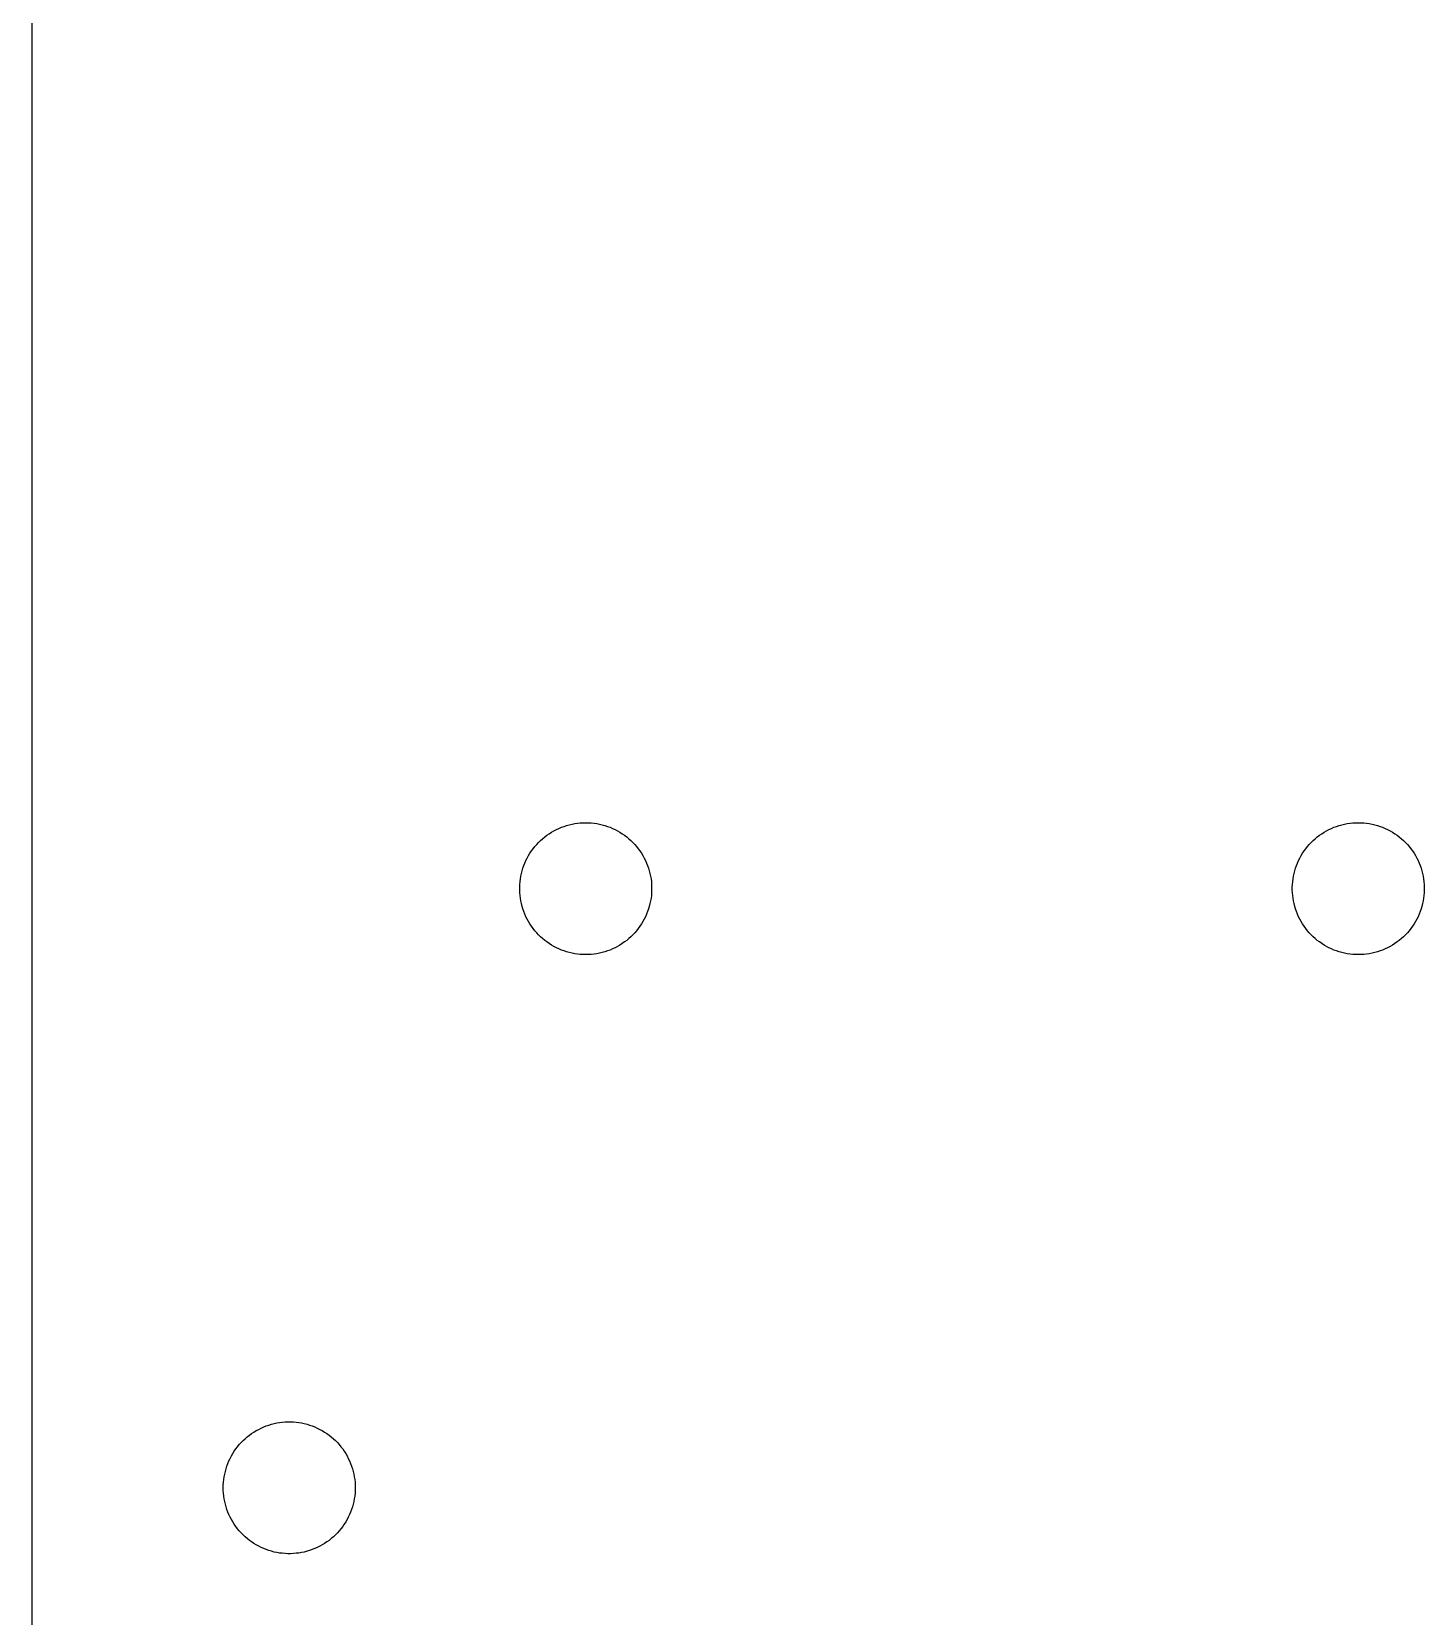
# Model space of a CAD drawing. Header units: metres. Extents: x 0 to 5.8, y -7.5 to 7.5.
# Drawn here: x 0.05 to 1.753, y 3.622 to 5.561 of the extents above; entities that cross this region are included whole.
import ezdxf

# ---------------------------------------------------------------- set-up
doc = ezdxf.new("R2010")
doc.units = ezdxf.units.M

msp = doc.modelspace()

# ---------------------------------------------------------------- linework, layer by layer
for p, q in [((0.05, 7.25), (0.05, -7.25)), ((0.6748, 4.5737), (0.6774, 4.5758)), ((0.6774, 4.5758), (0.6801, 4.5779)), ((0.6801, 4.5779), (0.6829, 4.5798)), ((0.6829, 4.5798), (0.6857, 4.5816)), ((0.6857, 4.5816), (0.6887, 4.5833)), ((0.6887, 4.5833), (0.6917, 4.5849)), ((0.6917, 4.5849), (0.6947, 4.5863)), ((0.6947, 4.5863), (0.6978, 4.5876)), ((0.6978, 4.5876), (0.701, 4.5888)), ((0.701, 4.5888), (0.7042, 4.5899)), ((0.7042, 4.5899), (0.7075, 4.5908)), ((0.7075, 4.5908), (0.7108, 4.5915)), ((0.7108, 4.5915), (0.7141, 4.5922)), ((0.7141, 4.5922), (0.7174, 4.5927)), ((0.7174, 4.5927), (0.7208, 4.593)), ((0.7208, 4.593), (0.7242, 4.5932)), ((0.7242, 4.5932), (0.7276, 4.5933)), ((0.7276, 4.5933), (0.7309, 4.5932)), ((0.7309, 4.5932), (0.7343, 4.593)), ((0.7343, 4.593), (0.7377, 4.5927)), ((0.7377, 4.5927), (0.741, 4.5922)), ((0.741, 4.5922), (0.7443, 4.5915)), ((0.7443, 4.5915), (0.7476, 4.5908)), ((0.7476, 4.5908), (0.7509, 4.5899)), ((0.7509, 4.5899), (0.7541, 4.5888)), ((0.7541, 4.5888), (0.7573, 4.5876)), ((0.7573, 4.5876), (0.7604, 4.5863)), ((0.7604, 4.5863), (0.7634, 4.5849)), ((0.7634, 4.5849), (0.7664, 4.5833)), ((0.7664, 4.5833), (0.7694, 4.5816)), ((0.7694, 4.5816), (0.7722, 4.5798)), ((0.7722, 4.5798), (0.775, 4.5779)), ((0.775, 4.5779), (0.7777, 4.5758)), ((0.7777, 4.5758), (0.7803, 4.5737)), ((1.6197, 4.5737), (1.6223, 4.5758)), ((1.6223, 4.5758), (1.625, 4.5779)), ((1.625, 4.5779), (1.6278, 4.5798)), ((1.6278, 4.5798), (1.6306, 4.5816)), ((1.6306, 4.5816), (1.6335, 4.5833)), ((1.6335, 4.5833), (1.6365, 4.5849)), ((1.6365, 4.5849), (1.6396, 4.5863)), ((1.6396, 4.5863), (1.6427, 4.5876)), ((1.6427, 4.5876), (1.6459, 4.5888)), ((1.6459, 4.5888), (1.6491, 4.5899)), ((1.6491, 4.5899), (1.6524, 4.5908)), ((1.6524, 4.5908), (1.6557, 4.5915)), ((1.6557, 4.5915), (1.659, 4.5922)), ((1.659, 4.5922), (1.6623, 4.5927)), ((1.6623, 4.5927), (1.6657, 4.593)), ((1.6657, 4.593), (1.669, 4.5932)), ((1.669, 4.5932), (1.6724, 4.5933)), ((1.6724, 4.5933), (1.6758, 4.5932)), ((1.6758, 4.5932), (1.6792, 4.593)), ((1.6792, 4.593), (1.6826, 4.5927)), ((1.6826, 4.5927), (1.6859, 4.5922)), ((1.6859, 4.5922), (1.6892, 4.5915)), ((1.6892, 4.5915), (1.6925, 4.5908)), ((1.6925, 4.5908), (1.6958, 4.5899)), ((1.6958, 4.5899), (1.699, 4.5888)), ((1.699, 4.5888), (1.7022, 4.5876)), ((1.7022, 4.5876), (1.7053, 4.5863)), ((1.7053, 4.5863), (1.7083, 4.5849)), ((1.7083, 4.5849), (1.7113, 4.5833)), ((1.7113, 4.5833), (1.7143, 4.5816)), ((1.7143, 4.5816), (1.7171, 4.5798)), ((1.7171, 4.5798), (1.7199, 4.5779)), ((1.7199, 4.5779), (1.7226, 4.5758)), ((1.7226, 4.5758), (1.7252, 4.5737)), ((0.6594, 4.5558), (0.6613, 4.5587)), ((0.6613, 4.5587), (0.6633, 4.5614)), ((0.6633, 4.5614), (0.6654, 4.564)), ((0.6654, 4.564), (0.6676, 4.5666)), ((0.6676, 4.5666), (0.6699, 4.5691)), ((0.6699, 4.5691), (0.6723, 4.5714)), ((0.6723, 4.5714), (0.6748, 4.5737)), ((0.7803, 4.5737), (0.7828, 4.5714)), ((0.7828, 4.5714), (0.7852, 4.5691)), ((0.7852, 4.5691), (0.7875, 4.5666)), ((0.7875, 4.5666), (0.7897, 4.564)), ((0.7897, 4.564), (0.7918, 4.5614)), ((0.7918, 4.5614), (0.7938, 4.5587)), ((0.7938, 4.5587), (0.7957, 4.5558)), ((1.6043, 4.5558), (1.6062, 4.5587)), ((1.6062, 4.5587), (1.6081, 4.5614)), ((1.6081, 4.5614), (1.6102, 4.564)), ((1.6102, 4.564), (1.6125, 4.5666)), ((1.6125, 4.5666), (1.6148, 4.5691)), ((1.6148, 4.5691), (1.6172, 4.5714)), ((1.6172, 4.5714), (1.6197, 4.5737)), ((1.7252, 4.5737), (1.7277, 4.5714)), ((1.7277, 4.5714), (1.7301, 4.5691)), ((1.7301, 4.5691), (1.7324, 4.5666)), ((1.7324, 4.5666), (1.7346, 4.564)), ((1.7346, 4.564), (1.7367, 4.5614)), ((1.7367, 4.5614), (1.7387, 4.5587)), ((1.7387, 4.5587), (1.7406, 4.5558)), ((0.6498, 4.5343), (0.6508, 4.5375)), ((0.6508, 4.5375), (0.6519, 4.5407)), ((0.6519, 4.5407), (0.6532, 4.5439)), ((0.6532, 4.5439), (0.6545, 4.5469)), ((0.6545, 4.5469), (0.656, 4.55)), ((0.656, 4.55), (0.6577, 4.553)), ((0.6577, 4.553), (0.6594, 4.5558)), ((0.7957, 4.5558), (0.7975, 4.553)), ((0.7975, 4.553), (0.7991, 4.55)), ((0.7991, 4.55), (0.8006, 4.5469)), ((0.8006, 4.5469), (0.802, 4.5439)), ((0.802, 4.5439), (0.8032, 4.5407)), ((0.8032, 4.5407), (0.8043, 4.5375)), ((0.8043, 4.5375), (0.8053, 4.5343)), ((1.5947, 4.5343), (1.5957, 4.5375)), ((1.5957, 4.5375), (1.5968, 4.5407)), ((1.5968, 4.5407), (1.598, 4.5439)), ((1.598, 4.5439), (1.5994, 4.5469)), ((1.5994, 4.5469), (1.6009, 4.55)), ((1.6009, 4.55), (1.6025, 4.553)), ((1.6025, 4.553), (1.6043, 4.5558)), ((1.7406, 4.5558), (1.7423, 4.553)), ((1.7423, 4.553), (1.744, 4.55)), ((1.744, 4.55), (1.7455, 4.5469)), ((1.7455, 4.5469), (1.7468, 4.5439)), ((1.7468, 4.5439), (1.7481, 4.5407)), ((1.7481, 4.5407), (1.7492, 4.5375)), ((1.7492, 4.5375), (1.7502, 4.5343)), ((0.6469, 4.5143), (0.647, 4.5176)), ((0.647, 4.5176), (0.6473, 4.521)), ((0.6473, 4.521), (0.6477, 4.5244)), ((0.6477, 4.5244), (0.6483, 4.5277)), ((0.6483, 4.5277), (0.649, 4.531)), ((0.649, 4.531), (0.6498, 4.5343)), ((0.8053, 4.5343), (0.8061, 4.531)), ((0.8061, 4.531), (0.8068, 4.5277)), ((0.8068, 4.5277), (0.8074, 4.5244)), ((0.8074, 4.5244), (0.8078, 4.521)), ((0.8078, 4.521), (0.8081, 4.5176)), ((0.8081, 4.5176), (0.8082, 4.5143)), ((1.5917, 4.5143), (1.5919, 4.5176)), ((1.5919, 4.5176), (1.5922, 4.521)), ((1.5922, 4.521), (1.5926, 4.5244)), ((1.5926, 4.5244), (1.5932, 4.5277)), ((1.5932, 4.5277), (1.5939, 4.531)), ((1.5939, 4.531), (1.5947, 4.5343)), ((1.7502, 4.5343), (1.751, 4.531)), ((1.751, 4.531), (1.7517, 4.5277)), ((1.7517, 4.5277), (1.7523, 4.5244)), ((1.7523, 4.5244), (1.7527, 4.521)), ((1.7527, 4.521), (1.753, 4.5176)), ((1.753, 4.5176), (1.7531, 4.5143)), ((0.6469, 4.5109), (0.6469, 4.5143)), ((0.647, 4.5075), (0.6469, 4.5109)), ((0.6473, 4.5042), (0.647, 4.5075)), ((0.6477, 4.5008), (0.6473, 4.5042)), ((0.6483, 4.4975), (0.6477, 4.5008)), ((0.8074, 4.5008), (0.8068, 4.4975)), ((0.8078, 4.5042), (0.8074, 4.5008)), ((0.8081, 4.5075), (0.8078, 4.5042)), ((0.8082, 4.5109), (0.8081, 4.5075)), ((0.8082, 4.5143), (0.8082, 4.5109)), ((1.5917, 4.5109), (1.5917, 4.5143)), ((1.5919, 4.5075), (1.5917, 4.5109)), ((1.5922, 4.5042), (1.5919, 4.5075)), ((1.5926, 4.5008), (1.5922, 4.5042)), ((1.5932, 4.4975), (1.5926, 4.5008)), ((1.7523, 4.5008), (1.7517, 4.4975)), ((1.7527, 4.5042), (1.7523, 4.5008)), ((1.753, 4.5075), (1.7527, 4.5042)), ((1.7531, 4.5109), (1.753, 4.5075)), ((1.7531, 4.5143), (1.7531, 4.5109)), ((0.649, 4.4942), (0.6483, 4.4975)), ((0.6498, 4.4909), (0.649, 4.4942)), ((0.6508, 4.4877), (0.6498, 4.4909)), ((0.6519, 4.4845), (0.6508, 4.4877)), ((0.6532, 4.4813), (0.6519, 4.4845)), ((0.6545, 4.4782), (0.6532, 4.4813)), ((0.802, 4.4813), (0.8006, 4.4782)), ((0.8032, 4.4845), (0.802, 4.4813)), ((0.8043, 4.4877), (0.8032, 4.4845)), ((0.8053, 4.4909), (0.8043, 4.4877)), ((0.8061, 4.4942), (0.8053, 4.4909)), ((0.8068, 4.4975), (0.8061, 4.4942)), ((1.5939, 4.4942), (1.5932, 4.4975)), ((1.5947, 4.4909), (1.5939, 4.4942)), ((1.5957, 4.4877), (1.5947, 4.4909)), ((1.5968, 4.4845), (1.5957, 4.4877)), ((1.598, 4.4813), (1.5968, 4.4845)), ((1.5994, 4.4782), (1.598, 4.4813)), ((1.7468, 4.4813), (1.7455, 4.4782)), ((1.7481, 4.4845), (1.7468, 4.4813)), ((1.7492, 4.4877), (1.7481, 4.4845)), ((1.7502, 4.4909), (1.7492, 4.4877)), ((1.751, 4.4942), (1.7502, 4.4909)), ((1.7517, 4.4975), (1.751, 4.4942)), ((0.656, 4.4752), (0.6545, 4.4782)), ((0.6577, 4.4722), (0.656, 4.4752)), ((0.6594, 4.4694), (0.6577, 4.4722)), ((0.6613, 4.4665), (0.6594, 4.4694)), ((0.6633, 4.4638), (0.6613, 4.4665)), ((0.6654, 4.4611), (0.6633, 4.4638)), ((0.6676, 4.4586), (0.6654, 4.4611)), ((0.7897, 4.4611), (0.7875, 4.4586)), ((0.7918, 4.4638), (0.7897, 4.4611)), ((0.7938, 4.4665), (0.7918, 4.4638)), ((0.7957, 4.4694), (0.7938, 4.4665)), ((0.7975, 4.4722), (0.7957, 4.4694)), ((0.7991, 4.4752), (0.7975, 4.4722)), ((0.8006, 4.4782), (0.7991, 4.4752)), ((1.6009, 4.4752), (1.5994, 4.4782)), ((1.6025, 4.4722), (1.6009, 4.4752)), ((1.6043, 4.4694), (1.6025, 4.4722)), ((1.6062, 4.4665), (1.6043, 4.4694)), ((1.6081, 4.4638), (1.6062, 4.4665)), ((1.6102, 4.4611), (1.6081, 4.4638)), ((1.6125, 4.4586), (1.6102, 4.4611)), ((1.7346, 4.4611), (1.7324, 4.4586)), ((1.7367, 4.4638), (1.7346, 4.4611)), ((1.7387, 4.4665), (1.7367, 4.4638)), ((1.7406, 4.4694), (1.7387, 4.4665)), ((1.7423, 4.4722), (1.7406, 4.4694)), ((1.744, 4.4752), (1.7423, 4.4722)), ((1.7455, 4.4782), (1.744, 4.4752)), ((0.6699, 4.4561), (0.6676, 4.4586)), ((0.6723, 4.4538), (0.6699, 4.4561)), ((0.6748, 4.4515), (0.6723, 4.4538)), ((0.6774, 4.4493), (0.6748, 4.4515)), ((0.6801, 4.4473), (0.6774, 4.4493)), ((0.6829, 4.4454), (0.6801, 4.4473)), ((0.6857, 4.4436), (0.6829, 4.4454)), ((0.6887, 4.4419), (0.6857, 4.4436)), ((0.6917, 4.4403), (0.6887, 4.4419)), ((0.6947, 4.4389), (0.6917, 4.4403)), ((0.7634, 4.4403), (0.7604, 4.4389)), ((0.7664, 4.4419), (0.7634, 4.4403)), ((0.7694, 4.4436), (0.7664, 4.4419)), ((0.7722, 4.4454), (0.7694, 4.4436)), ((0.775, 4.4473), (0.7722, 4.4454)), ((0.7777, 4.4493), (0.775, 4.4473)), ((0.7803, 4.4515), (0.7777, 4.4493)), ((0.7828, 4.4538), (0.7803, 4.4515)), ((0.7852, 4.4561), (0.7828, 4.4538)), ((0.7875, 4.4586), (0.7852, 4.4561)), ((1.6148, 4.4561), (1.6125, 4.4586)), ((1.6172, 4.4538), (1.6148, 4.4561)), ((1.6197, 4.4515), (1.6172, 4.4538)), ((1.6223, 4.4493), (1.6197, 4.4515)), ((1.625, 4.4473), (1.6223, 4.4493)), ((1.6278, 4.4454), (1.625, 4.4473)), ((1.6306, 4.4436), (1.6278, 4.4454)), ((1.6335, 4.4419), (1.6306, 4.4436)), ((1.6365, 4.4403), (1.6335, 4.4419)), ((1.6396, 4.4389), (1.6365, 4.4403)), ((1.7083, 4.4403), (1.7053, 4.4389)), ((1.7113, 4.4419), (1.7083, 4.4403)), ((1.7143, 4.4436), (1.7113, 4.4419)), ((1.7171, 4.4454), (1.7143, 4.4436)), ((1.7199, 4.4473), (1.7171, 4.4454)), ((1.7226, 4.4493), (1.7199, 4.4473)), ((1.7252, 4.4515), (1.7226, 4.4493)), ((1.7277, 4.4538), (1.7252, 4.4515)), ((1.7301, 4.4561), (1.7277, 4.4538)), ((1.7324, 4.4586), (1.7301, 4.4561)), ((0.6978, 4.4375), (0.6947, 4.4389)), ((0.701, 4.4364), (0.6978, 4.4375)), ((0.7042, 4.4353), (0.701, 4.4364)), ((0.7075, 4.4344), (0.7042, 4.4353)), ((0.7108, 4.4336), (0.7075, 4.4344)), ((0.7141, 4.433), (0.7108, 4.4336)), ((0.7174, 4.4325), (0.7141, 4.433)), ((0.7208, 4.4322), (0.7174, 4.4325)), ((0.7242, 4.432), (0.7208, 4.4322)), ((0.7276, 4.4319), (0.7242, 4.432)), ((0.7309, 4.432), (0.7276, 4.4319)), ((0.7343, 4.4322), (0.7309, 4.432)), ((0.7377, 4.4325), (0.7343, 4.4322)), ((0.741, 4.433), (0.7377, 4.4325)), ((0.7443, 4.4336), (0.741, 4.433)), ((0.7476, 4.4344), (0.7443, 4.4336)), ((0.7509, 4.4353), (0.7476, 4.4344)), ((0.7541, 4.4364), (0.7509, 4.4353)), ((0.7573, 4.4375), (0.7541, 4.4364)), ((0.7604, 4.4389), (0.7573, 4.4375)), ((1.6427, 4.4375), (1.6396, 4.4389)), ((1.6459, 4.4364), (1.6427, 4.4375)), ((1.6491, 4.4353), (1.6459, 4.4364)), ((1.6524, 4.4344), (1.6491, 4.4353)), ((1.6557, 4.4336), (1.6524, 4.4344)), ((1.659, 4.433), (1.6557, 4.4336)), ((1.6623, 4.4325), (1.659, 4.433)), ((1.6657, 4.4322), (1.6623, 4.4325)), ((1.669, 4.432), (1.6657, 4.4322)), ((1.6724, 4.4319), (1.669, 4.432)), ((1.6758, 4.432), (1.6724, 4.4319)), ((1.6792, 4.4322), (1.6758, 4.432)), ((1.6826, 4.4325), (1.6792, 4.4322)), ((1.6859, 4.433), (1.6826, 4.4325)), ((1.6892, 4.4336), (1.6859, 4.433)), ((1.6925, 4.4344), (1.6892, 4.4336)), ((1.6958, 4.4353), (1.6925, 4.4344)), ((1.699, 4.4364), (1.6958, 4.4353)), ((1.7022, 4.4375), (1.699, 4.4364)), ((1.7053, 4.4389), (1.7022, 4.4375)), ((0.3465, 3.8581), (0.3498, 3.8588)), ((0.3498, 3.8588), (0.3532, 3.8594)), ((0.3532, 3.8594), (0.3565, 3.8598)), ((0.3565, 3.8598), (0.3599, 3.8601)), ((0.3599, 3.8601), (0.3633, 3.8602)), ((0.3633, 3.8602), (0.3666, 3.8602)), ((0.3666, 3.8602), (0.37, 3.8601)), ((0.37, 3.8601), (0.3734, 3.8598)), ((0.3734, 3.8598), (0.3767, 3.8594)), ((0.3767, 3.8594), (0.3801, 3.8588)), ((0.3801, 3.8588), (0.3834, 3.8581)), ((0.3085, 3.8372), (0.3109, 3.8395)), ((0.3109, 3.8395), (0.3135, 3.8417)), ((0.3135, 3.8417), (0.3162, 3.8438)), ((0.3162, 3.8438), (0.3189, 3.8458)), ((0.3189, 3.8458), (0.3217, 3.8477)), ((0.3217, 3.8477), (0.3246, 3.8494)), ((0.3246, 3.8494), (0.3276, 3.851)), ((0.3276, 3.851), (0.3306, 3.8525)), ((0.3306, 3.8525), (0.3337, 3.8539)), ((0.3337, 3.8539), (0.3368, 3.8552)), ((0.3368, 3.8552), (0.34, 3.8563)), ((0.34, 3.8563), (0.3432, 3.8573)), ((0.3432, 3.8573), (0.3465, 3.8581)), ((0.3834, 3.8581), (0.3867, 3.8573)), ((0.3867, 3.8573), (0.3899, 3.8563)), ((0.3899, 3.8563), (0.3931, 3.8552)), ((0.3931, 3.8552), (0.3962, 3.8539)), ((0.3962, 3.8539), (0.3993, 3.8525)), ((0.3993, 3.8525), (0.4023, 3.851)), ((0.4023, 3.851), (0.4053, 3.8494)), ((0.4053, 3.8494), (0.4082, 3.8477)), ((0.4082, 3.8477), (0.411, 3.8458)), ((0.411, 3.8458), (0.4137, 3.8438)), ((0.4137, 3.8438), (0.4164, 3.8417)), ((0.4164, 3.8417), (0.419, 3.8395)), ((0.419, 3.8395), (0.4214, 3.8372)), ((0.2942, 3.8184), (0.2959, 3.8213)), ((0.2959, 3.8213), (0.2977, 3.8242)), ((0.2977, 3.8242), (0.2997, 3.827)), ((0.2997, 3.827), (0.3017, 3.8296)), ((0.3017, 3.8296), (0.3039, 3.8323)), ((0.3039, 3.8323), (0.3061, 3.8348)), ((0.3061, 3.8348), (0.3085, 3.8372)), ((0.4214, 3.8372), (0.4238, 3.8348)), ((0.4238, 3.8348), (0.4261, 3.8323)), ((0.4261, 3.8323), (0.4282, 3.8296)), ((0.4282, 3.8296), (0.4303, 3.827)), ((0.4303, 3.827), (0.4322, 3.8242)), ((0.4322, 3.8242), (0.434, 3.8213)), ((0.434, 3.8213), (0.4357, 3.8184)), ((0.2868, 3.7996), (0.2877, 3.8028)), ((0.2877, 3.8028), (0.2887, 3.8061)), ((0.2887, 3.8061), (0.2899, 3.8092)), ((0.2899, 3.8092), (0.2912, 3.8123)), ((0.2912, 3.8123), (0.2927, 3.8154)), ((0.2927, 3.8154), (0.2942, 3.8184)), ((0.4357, 3.8184), (0.4372, 3.8154)), ((0.4372, 3.8154), (0.4387, 3.8123)), ((0.4387, 3.8123), (0.44, 3.8092)), ((0.44, 3.8092), (0.4412, 3.8061)), ((0.4412, 3.8061), (0.4422, 3.8028)), ((0.4422, 3.8028), (0.4431, 3.7996)), ((0.2842, 3.7795), (0.2843, 3.7829)), ((0.2843, 3.7829), (0.2845, 3.7863)), ((0.2845, 3.7863), (0.2849, 3.7896)), ((0.2849, 3.7896), (0.2854, 3.793)), ((0.2854, 3.793), (0.286, 3.7963)), ((0.286, 3.7963), (0.2868, 3.7996)), ((0.4431, 3.7996), (0.4439, 3.7963)), ((0.4439, 3.7963), (0.4445, 3.793)), ((0.4445, 3.793), (0.445, 3.7896)), ((0.445, 3.7896), (0.4454, 3.7863)), ((0.4454, 3.7863), (0.4456, 3.7829)), ((0.4456, 3.7829), (0.4457, 3.7795)), ((0.2843, 3.7761), (0.2842, 3.7795)), ((0.2845, 3.7728), (0.2843, 3.7761)), ((0.2849, 3.7694), (0.2845, 3.7728)), ((0.2854, 3.7661), (0.2849, 3.7694)), ((0.286, 3.7627), (0.2854, 3.7661)), ((0.2868, 3.7595), (0.286, 3.7627)), ((0.4439, 3.7627), (0.4431, 3.7595)), ((0.4445, 3.7661), (0.4439, 3.7627)), ((0.445, 3.7694), (0.4445, 3.7661)), ((0.4454, 3.7728), (0.445, 3.7694)), ((0.4456, 3.7761), (0.4454, 3.7728)), ((0.4457, 3.7795), (0.4456, 3.7761)), ((0.2877, 3.7562), (0.2868, 3.7595)), ((0.2887, 3.753), (0.2877, 3.7562)), ((0.2899, 3.7498), (0.2887, 3.753)), ((0.2912, 3.7467), (0.2899, 3.7498)), ((0.2927, 3.7436), (0.2912, 3.7467)), ((0.2942, 3.7406), (0.2927, 3.7436)), ((0.4372, 3.7436), (0.4357, 3.7406)), ((0.4387, 3.7467), (0.4372, 3.7436)), ((0.44, 3.7498), (0.4387, 3.7467)), ((0.4412, 3.753), (0.44, 3.7498)), ((0.4422, 3.7562), (0.4412, 3.753)), ((0.4431, 3.7595), (0.4422, 3.7562)), ((0.2959, 3.7377), (0.2942, 3.7406)), ((0.2977, 3.7349), (0.2959, 3.7377)), ((0.2997, 3.7321), (0.2977, 3.7349)), ((0.3017, 3.7294), (0.2997, 3.7321)), ((0.3039, 3.7268), (0.3017, 3.7294)), ((0.3061, 3.7243), (0.3039, 3.7268)), ((0.3085, 3.7219), (0.3061, 3.7243)), ((0.4238, 3.7243), (0.4214, 3.7219)), ((0.4261, 3.7268), (0.4238, 3.7243)), ((0.4282, 3.7294), (0.4261, 3.7268)), ((0.4303, 3.7321), (0.4282, 3.7294)), ((0.4322, 3.7349), (0.4303, 3.7321)), ((0.434, 3.7377), (0.4322, 3.7349)), ((0.4357, 3.7406), (0.434, 3.7377)), ((0.3109, 3.7195), (0.3085, 3.7219)), ((0.3135, 3.7173), (0.3109, 3.7195)), ((0.3162, 3.7152), (0.3135, 3.7173)), ((0.3189, 3.7132), (0.3162, 3.7152)), ((0.3217, 3.7114), (0.3189, 3.7132)), ((0.3246, 3.7096), (0.3217, 3.7114)), ((0.3276, 3.708), (0.3246, 3.7096)), ((0.3306, 3.7065), (0.3276, 3.708)), ((0.3337, 3.7051), (0.3306, 3.7065)), ((0.3368, 3.7039), (0.3337, 3.7051)), ((0.34, 3.7028), (0.3368, 3.7039)), ((0.3931, 3.7039), (0.3899, 3.7028)), ((0.3962, 3.7051), (0.3931, 3.7039)), ((0.3993, 3.7065), (0.3962, 3.7051)), ((0.4023, 3.708), (0.3993, 3.7065)), ((0.4053, 3.7096), (0.4023, 3.708)), ((0.4082, 3.7114), (0.4053, 3.7096)), ((0.411, 3.7132), (0.4082, 3.7114)), ((0.4137, 3.7152), (0.411, 3.7132)), ((0.4164, 3.7173), (0.4137, 3.7152)), ((0.419, 3.7195), (0.4164, 3.7173)), ((0.4214, 3.7219), (0.419, 3.7195)), ((0.3432, 3.7018), (0.34, 3.7028)), ((0.3465, 3.7009), (0.3432, 3.7018)), ((0.3498, 3.7002), (0.3465, 3.7009)), ((0.3532, 3.6997), (0.3498, 3.7002)), ((0.3565, 3.6993), (0.3532, 3.6997)), ((0.3599, 3.699), (0.3565, 3.6993)), ((0.3633, 3.6988), (0.3599, 3.699)), ((0.3666, 3.6988), (0.3633, 3.6988)), ((0.37, 3.699), (0.3666, 3.6988)), ((0.3734, 3.6993), (0.37, 3.699)), ((0.3767, 3.6997), (0.3734, 3.6993)), ((0.3801, 3.7002), (0.3767, 3.6997)), ((0.3834, 3.7009), (0.3801, 3.7002)), ((0.3867, 3.7018), (0.3834, 3.7009)), ((0.3899, 3.7028), (0.3867, 3.7018))]:
    msp.add_line(p, q)

doc.saveas('drawing.dxf')
